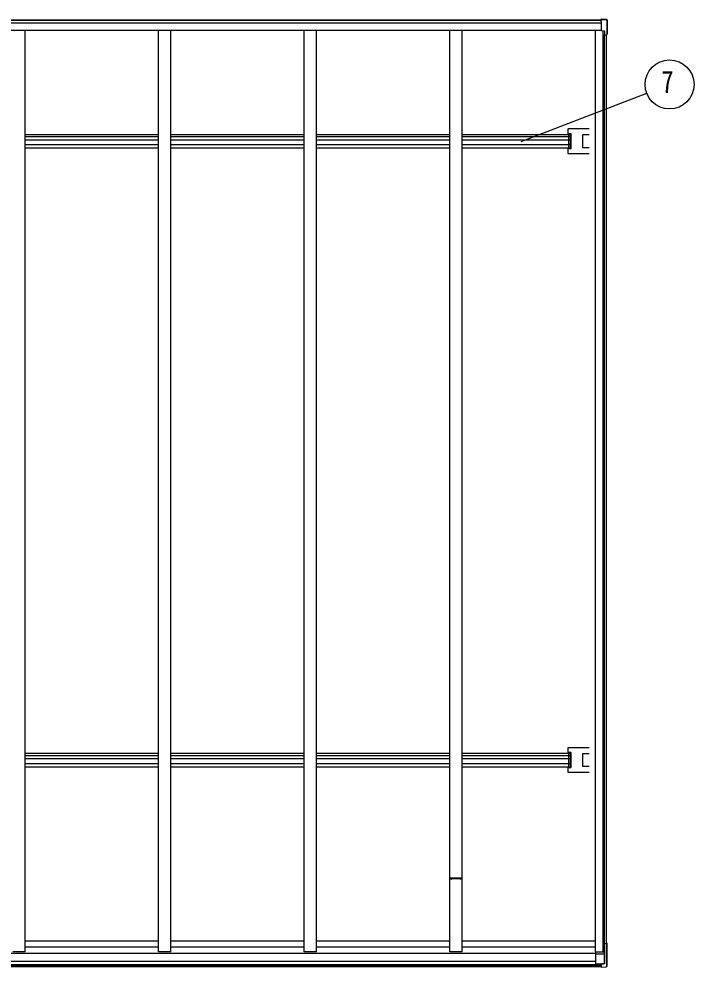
# Model space of a CAD drawing. Units: millimetres, scale not verified. Extents: x -14730 to 14718, y -10403 to 10400.
# Drawn here: x -8269 to -5489, y -1953 to 1949 of the extents above; entities that cross this region are included whole.
import ezdxf
from ezdxf.enums import TextEntityAlignment as Align

# ---------------------------------------------------------------- set-up
doc = ezdxf.new("R2010")
doc.units = ezdxf.units.MM
doc.header["$LTSCALE"] = 50
for name, color, linetype in [('0-5_YKK_13', 4, 'Continuous'), ('0-6_YKK_A1', 4, 'Continuous'), ('0-7_YKK_D', 6, 'Continuous')]:
    doc.layers.add(name, color=color, linetype=linetype)
doc.styles.add('ＭＳ ゴシック', font='')
doc.styles.get('ＭＳ ゴシック').set_extended_font_data('MS Gothic')

msp = doc.modelspace()

# ---------------------------------------------------------------- linework, layer by layer
at = {"layer": '0-5_YKK_13'}
for p, q in [((-5872.19, 1949.14), (-5853.14, 1948.1)), ((-5872.19, 1949.13), (-5872.19, 1948)), ((-5872.19, 1941.51), (-5872.19, 1948)), ((-5872.19, 1947.41), (-5853.49, 1946.46)), ((-5872.19, 1947.3), (-5872.19, 1947.41)), ((-5872.19, 1937.9), (-5872.19, 1947.3)), ((-5872.19, 1937.9), (-5872.19, 1936.26)), ((-5872.19, 1936.47), (-5872.19, 1936.26)), ((-5872.19, 1936.26), (-5872.19, 1901.48)), ((-5847.71, 1942.56), (-5847.71, 1885.09)), ((-5847.31, 1944.28), (-5847.31, 1886.42)), ((-5858.36, 1900.81), (-5858.36, 1890.63)), ((-6008.14, 1495.6), (-6008.14, 1475.49)), ((-5921.19, 1496.6), (-6007.14, 1496.6)), ((-6007.55, 1476.91), (-6006.52, 1475.88)), ((-5995.64, 1476.85), (-6006.56, 1476.85)), ((-5994.64, 1416.45), (-5994.64, 1475.85)), ((-5948.14, 1471.15), (-5948.14, 1421.15)), ((-5921.19, 1472.15), (-5947.14, 1472.15)), ((-6008.14, 1416.81), (-6008.14, 1396.7)), ((-6006.52, 1416.43), (-6007.55, 1415.39)), ((-6006.56, 1415.45), (-5995.64, 1415.45)), ((-5947.14, 1420.15), (-5921.19, 1420.15)), ((-6007.14, 1395.7), (-5921.19, 1395.7)), ((-6008.14, -1051.22), (-6008.14, -1071.33)), ((-5921.19, -1050.22), (-6007.14, -1050.22)), ((-6007.55, -1069.91), (-6006.52, -1070.94)), ((-5995.64, -1069.97), (-6006.56, -1069.97)), ((-5994.64, -1130.37), (-5994.64, -1070.97)), ((-5948.14, -1075.67), (-5948.14, -1125.67)), ((-5921.19, -1074.67), (-5947.14, -1074.67)), ((-6008.14, -1130.01), (-6008.14, -1150.12)), ((-6006.52, -1130.39), (-6007.55, -1131.42)), ((-6006.56, -1131.37), (-5995.64, -1131.37)), ((-5947.14, -1126.67), (-5921.19, -1126.67)), ((-6007.14, -1151.12), (-5921.19, -1151.12)), ((-5858.36, -1863.79), (-5858.36, -1939.69)), ((-5857.99, -1857.09), (-5858.21, -1856.98)), ((-5856.82, -1856.98), (-5858.21, -1856.98)), ((-5858.21, -1861.97), (-5858.21, -1856.98)), ((-5850.19, -1854.09), (-5849.13, -1854.21)), ((-5849.34, -1854.24), (-5850.19, -1854.26)), ((-5850.19, -1854.36), (-5848.36, -1854.34)), ((-5848.77, -1855.49), (-5850.19, -1855.47)), ((-5850.19, -1855.57), (-5849.62, -1855.58)), ((-5847.71, -1947.96), (-5847.71, -1855.58)), ((-5847.31, -1947.03), (-5847.31, -1854.25)), ((-5893.19, -1942.69), (-5893.19, -1890.46)), ((-5858.36, -1900.32), (-5893.19, -1900.29)), ((-5872.19, -1940.81), (-5893.19, -1941.01)), ((-5857.99, -1939.84), (-5872.19, -1940.64)), ((-5872.19, -1940.53), (-5869.19, -1940.36)), ((-5872.19, -1940.53), (-5872.19, -1940.64)), ((-5872.19, -1944.78), (-5872.19, -1940.64)), ((-5872.19, -1946.28), (-5872.19, -1944.78)), ((-5872.19, -1946.28), (-5872.19, -1952.77)), ((-5860.38, -1939.83), (-5869.19, -1940.29)), ((-5869.19, -1940.23), (-5869.19, -1940.29)), ((-5869.19, -1940.36), (-5869.19, -1940.29)), ((-5858.36, -1939.69), (-5858.24, -1939.74)), ((-5858.24, -1939.74), (-5857.99, -1939.84)), ((-5872.19, -1952.81), (-5853.49, -1951.83)), ((-5872.19, -1952.8), (-5872.19, -1952.77)), ((-5850.4, -1951.63), (-5850.39, -1951.63))]:
    msp.add_line(p, q, dxfattribs=at)
for points in [[(-5853.14, 1948.09), (-5851.55, 1947.99), (-5849.83, 1947.84), (-5849.82, 1947.84)], [(-5847.72, 1943.32), (-5847.71, 1942.78), (-5847.72, 1942.56)], [(-5847.32, 1945.05), (-5847.31, 1944.75), (-5847.31, 1944.28)], [(-5872.19, 1901.48), (-5857.99, 1900.79), (-5857.99, 1883.58), (-5856.87, 1883.58)], [(-5858.21, 1888.67), (-5858.21, 1883.68), (-5857.99, 1883.58)], [(-5847.79, 1885.06), (-5847.72, 1885.08), (-5847.71, 1885.09)], [(-6006.59, 1473.65), (-6006.59, 1473.94), (-6008.14, 1475.49)], [(-6006.46, 1474.88), (-6006.46, 1418.65), (-6006.46, 1417.43)], [(-6008.14, 1416.81), (-6006.59, 1418.37), (-6006.59, 1418.65)], [(-6006.59, -1073.17), (-6006.59, -1072.88), (-6008.14, -1071.33)], [(-6006.46, -1071.94), (-6006.46, -1128.17), (-6006.46, -1129.39)], [(-6008.14, -1130.01), (-6006.59, -1128.45), (-6006.59, -1128.17)], [(-5857.99, -1939.84), (-5857.99, -1857.09), (-5856.87, -1857.08)], [(-5847.48, -1854.2), (-5848.95, -1854.03), (-5850.19, -1853.88)], [(-5849.62, -1855.58), (-5849.56, -1855.58), (-5849.5, -1855.59), (-5849.46, -1855.59), (-5849.42, -1855.59), (-5849.39, -1855.6), (-5849.38, -1855.6), (-5849.38, -1855.61), (-5849.4, -1855.61)], [(-5849.13, -1854.21), (-5849.11, -1854.22), (-5849.09, -1854.22), (-5849.1, -1854.23), (-5849.12, -1854.23), (-5849.16, -1854.24), (-5849.21, -1854.24), (-5849.27, -1854.24), (-5849.34, -1854.24)], [(-5847.79, -1855.61), (-5847.72, -1855.59), (-5847.72, -1855.57), (-5847.77, -1855.55), (-5847.89, -1855.53), (-5848.05, -1855.52), (-5848.26, -1855.5), (-5848.5, -1855.49), (-5848.77, -1855.49)], [(-5848.36, -1854.34), (-5848.07, -1854.33), (-5847.81, -1854.32), (-5847.59, -1854.31), (-5847.43, -1854.29), (-5847.34, -1854.27), (-5847.31, -1854.25), (-5847.36, -1854.22), (-5847.48, -1854.2)], [(-5847.72, -1948.72), (-5847.71, -1948.18), (-5847.72, -1947.96)], [(-5847.32, -1947.79), (-5847.31, -1947.26), (-5847.31, -1947.03)], [(-5853.49, -1951.84), (-5851.8, -1951.74), (-5850.39, -1951.64)]]:
    msp.add_lwpolyline(points, dxfattribs=at)
for centre, radius, start, end in [((-5855.8, 1891.16), 55.36, 84.37516, 87.60396), ((-5850.6, 1943.36), 2.87, 359.10645, 85.65265), ((-5850.06, 1945.1), 2.73, 358.74923, 84.97823), ((-5856.7, 1895.13), 11.55, 269.15454, 276.55167), ((-5912.14, 2212.12), 333.33, 279.80348, 281.1309), ((-5847.67, 1887.36), 1.01, 267.70316, 290.83937), ((-5947.14, 1471.15), 1, 90, 180), ((-5947.14, 1421.15), 1, 180, 270), ((-5947.14, -1075.67), 1, 90, 180), ((-5947.14, -1125.67), 1, 180, 270), ((-5856.7, -1845.53), 11.55, 269.15454, 276.55167), ((-5913.68, -1527.71), 334.14, 279.79798, 281.09267), ((-5912.14, -1528.55), 333.33, 279.80348, 281.1309), ((-5850.59, -1948.77), 2.86, 274.00326, 0.96893), ((-5849.83, -1947.9), 2.51, 324.16004, 2.48225)]:
    msp.add_arc(centre, radius, start, end, dxfattribs=at)
for centre, major_axis, ratio, start_param, end_param in [((-6007.14, 1495.6), (-0.71, 0.71), 0.99628, 5.4996506, 7.06672), ((-6006.56, 1476.91), (1, 0), 0.061163, 3.2026792, 4.712389), ((-6006.52, 1474.88), (0, 1), 0.061163, 4.712389, 6.2220988), ((-5995.64, 1475.85), (0.71, 0.71), 0.99628, 5.4996506, 7.06672), ((-6006.56, 1415.39), (1, 0), 0.061163, 1.5707963, 3.0805061), ((-6006.52, 1417.43), (0, 1), 0.061163, 3.2026792, 4.712389), ((-5995.64, 1416.45), (0.71, -0.71), 0.99628, 5.4996506, 7.06672), ((-6007.14, 1396.7), (-0.71, -0.71), 0.99628, 5.4996506, 7.06672), ((-6007.14, -1051.22), (-0.71, 0.71), 0.99628, 5.4996506, 7.06672), ((-6006.56, -1069.91), (1, 0), 0.061163, 3.2026792, 4.712389), ((-6006.52, -1071.94), (0, 1), 0.061163, 4.712389, 6.2220988), ((-5995.64, -1070.97), (0.71, 0.71), 0.99628, 5.4996506, 7.06672), ((-6006.56, -1131.43), (1, 0), 0.061163, 1.5707963, 3.0805061), ((-6006.52, -1129.39), (0, 1), 0.061163, 3.2026792, 4.712389), ((-5995.64, -1130.37), (0.71, -0.71), 0.99628, 5.4996506, 7.06672), ((-6007.14, -1150.12), (-0.71, -0.71), 0.99628, 5.4996506, 7.06672), ((1540.04, -1540.79), (-8222.56, -430.03), 0.003344, 0.4483549, 0.4508203)]:
    msp.add_ellipse(centre, major_axis=major_axis, ratio=ratio, start_param=start_param, end_param=end_param, dxfattribs=at)
at = {"layer": '0-6_YKK_A1'}
for p, q in [((-11266.19, 1946.15), (-5872.19, 1946.15)), ((-11266.19, 1944.66), (-5872.19, 1944.66)), ((-11266.19, 1933.71), (-5872.19, 1933.71)), ((-11266.19, 1903.51), (-5872.19, 1903.51)), ((-8294.19, 1903.51), (-8244.19, 1903.51)), ((-8244.19, -1890.46), (-8244.19, 1903.51)), ((-7694.19, -1890.46), (-7694.19, 1903.51)), ((-7694.19, 1903.51), (-7644.19, 1903.51)), ((-7694.19, 1903.51), (-7644.19, 1903.51)), ((-7644.19, -1890.46), (-7644.19, 1903.51)), ((-7094.19, 1903.51), (-7044.19, 1903.51)), ((-7094.19, -1890.46), (-7094.19, 1903.51)), ((-7094.19, 1903.51), (-7044.19, 1903.51)), ((-7044.19, -1890.46), (-7044.19, 1903.51)), ((-6494.19, -1890.46), (-6494.19, 1903.51)), ((-6494.19, 1903.51), (-6444.19, 1903.51)), ((-6444.19, -1890.46), (-6444.19, 1903.51)), ((-5894.19, -1890.46), (-5894.19, 1903.51)), ((-5862.89, -1890.46), (-5862.89, 1900.84)), ((-5857.19, -1857.08), (-5857.19, 1883.58)), ((-5850.19, -1855.76), (-5850.19, 1884.6)), ((-8244.19, 1473.65), (-7694.19, 1473.65)), ((-8244.19, 1464.98), (-7694.19, 1464.98)), ((-8244.19, 1451.97), (-7694.19, 1451.97)), ((-7644.19, 1473.65), (-7094.19, 1473.65)), ((-7644.19, 1464.98), (-7094.19, 1464.98)), ((-7644.19, 1451.97), (-7094.19, 1451.97)), ((-7044.19, 1473.65), (-6494.19, 1473.65)), ((-7044.19, 1464.98), (-6494.19, 1464.98)), ((-7044.19, 1451.97), (-6494.19, 1451.97)), ((-6444.19, 1473.65), (-5997.69, 1473.65)), ((-6444.19, 1464.98), (-5997.69, 1464.98)), ((-6444.19, 1451.97), (-5997.69, 1451.97)), ((-8244.19, 1432.22), (-7694.19, 1432.22)), ((-8244.19, 1418.65), (-7694.19, 1418.65)), ((-7644.19, 1432.22), (-7094.19, 1432.22)), ((-7644.19, 1418.65), (-7094.19, 1418.65)), ((-7044.19, 1432.22), (-6494.19, 1432.22)), ((-7044.19, 1418.65), (-6494.19, 1418.65)), ((-6444.19, 1432.22), (-5997.69, 1432.22)), ((-8244.19, -1073.17), (-7694.19, -1073.17)), ((-8244.19, -1081.84), (-7694.19, -1081.84)), ((-7644.19, -1073.17), (-7094.19, -1073.17)), ((-7644.19, -1081.84), (-7094.19, -1081.84)), ((-7044.19, -1073.17), (-6494.19, -1073.17)), ((-7044.19, -1081.84), (-6494.19, -1081.84)), ((-6444.19, -1073.17), (-5997.69, -1073.17)), ((-6444.19, -1081.84), (-5997.69, -1081.84)), ((-8244.19, -1094.85), (-7694.19, -1094.85)), ((-8244.19, -1114.6), (-7694.19, -1114.6)), ((-8244.19, -1128.17), (-7694.19, -1128.17)), ((-7644.19, -1094.85), (-7094.19, -1094.85)), ((-7644.19, -1114.6), (-7094.19, -1114.6)), ((-7644.19, -1128.17), (-7094.19, -1128.17)), ((-7044.19, -1094.85), (-6494.19, -1094.85)), ((-7044.19, -1114.6), (-6494.19, -1114.6)), ((-7044.19, -1128.17), (-6494.19, -1128.17)), ((-6444.19, -1094.85), (-5997.69, -1094.85)), ((-6444.19, -1114.6), (-5997.69, -1114.6)), ((-6494.19, -1588.23), (-6494.19, -1590.24)), ((-6494.19, -1588.23), (-6494.19, -1590.24)), ((-6493.29, -1590.04), (-6493.29, -1588.44)), ((-6493.29, -1590.04), (-6493.29, -1588.44)), ((-6493.19, -1591.24), (-6492.24, -1591.24)), ((-6493.19, -1591.24), (-6492.24, -1591.24)), ((-6492.99, -1588.14), (-6488.39, -1588.14)), ((-6492.99, -1588.14), (-6488.39, -1588.14)), ((-6492.24, -1590.34), (-6492.99, -1590.34)), ((-6492.24, -1590.34), (-6492.99, -1590.34)), ((-6491.94, -1590.94), (-6491.94, -1590.64)), ((-6491.94, -1590.94), (-6491.94, -1590.64)), ((-6489.44, -1590.64), (-6489.44, -1590.94)), ((-6489.44, -1590.64), (-6489.44, -1590.94)), ((-6488.39, -1590.34), (-6489.14, -1590.34)), ((-6488.39, -1590.34), (-6489.14, -1590.34)), ((-6489.14, -1591.24), (-6488.19, -1591.24)), ((-6489.14, -1591.24), (-6488.19, -1591.24)), ((-6488.09, -1588.44), (-6488.09, -1590.04)), ((-6488.09, -1588.44), (-6488.09, -1590.04)), ((-6487.19, -1590.24), (-6487.19, -1588.54)), ((-6487.19, -1590.24), (-6487.19, -1588.54)), ((-6486.89, -1588.24), (-6475.09, -1588.24)), ((-6486.89, -1588.24), (-6475.09, -1588.24)), ((-6474.59, -1588.74), (-6474.59, -1590.29)), ((-6474.59, -1588.74), (-6474.59, -1590.29)), ((-6473.69, -1590.29), (-6473.69, -1588.54)), ((-6473.69, -1590.29), (-6473.69, -1588.54)), ((-6473.39, -1588.24), (-6464.99, -1588.24)), ((-6473.39, -1588.24), (-6464.99, -1588.24)), ((-6464.69, -1588.54), (-6464.69, -1590.29)), ((-6464.69, -1588.54), (-6464.69, -1590.29)), ((-6463.79, -1590.29), (-6463.79, -1588.74)), ((-6463.79, -1590.29), (-6463.79, -1588.74)), ((-6463.29, -1588.24), (-6451.49, -1588.24)), ((-6463.29, -1588.24), (-6451.49, -1588.24)), ((-6445.18, -1587.23), (-6459.15, -1587.04)), ((-6451.19, -1588.54), (-6451.19, -1590.24)), ((-6451.19, -1588.54), (-6451.19, -1590.24)), ((-6450.29, -1590.04), (-6450.29, -1588.44)), ((-6450.29, -1590.04), (-6450.29, -1588.44)), ((-6450.19, -1591.24), (-6449.24, -1591.24)), ((-6450.19, -1591.24), (-6449.24, -1591.24)), ((-6449.99, -1588.14), (-6445.39, -1588.14)), ((-6449.99, -1588.14), (-6445.39, -1588.14)), ((-6449.24, -1590.34), (-6449.99, -1590.34)), ((-6449.24, -1590.34), (-6449.99, -1590.34)), ((-6448.94, -1590.94), (-6448.94, -1590.64)), ((-6448.94, -1590.94), (-6448.94, -1590.64)), ((-6446.44, -1590.64), (-6446.44, -1590.94)), ((-6446.44, -1590.64), (-6446.44, -1590.94)), ((-6445.39, -1590.34), (-6446.14, -1590.34)), ((-6445.39, -1590.34), (-6446.14, -1590.34)), ((-6446.14, -1591.24), (-6445.19, -1591.24)), ((-6446.14, -1591.24), (-6445.19, -1591.24)), ((-6445.09, -1588.44), (-6445.09, -1590.04)), ((-6445.09, -1588.44), (-6445.09, -1590.04)), ((-6444.19, -1590.24), (-6444.19, -1588.23)), ((-6444.19, -1590.24), (-6444.19, -1588.23)), ((-8244.19, -1844.85), (-7694.19, -1844.85)), ((-8244.19, -1869.5), (-7694.19, -1869.5)), ((-7644.19, -1844.85), (-7094.19, -1844.85)), ((-7644.19, -1869.5), (-7094.19, -1869.5)), ((-7044.19, -1844.85), (-6494.19, -1844.85)), ((-7044.19, -1869.5), (-6494.19, -1869.5)), ((-6444.19, -1844.85), (-5894.19, -1844.85)), ((-6444.19, -1869.5), (-5894.19, -1869.5)), ((-11245.19, -1895.56), (-5893.19, -1895.56)), ((-8244.19, -1890.46), (-8294.19, -1890.46)), ((-7644.19, -1890.46), (-7694.19, -1890.46)), ((-7044.19, -1890.46), (-7094.19, -1890.46)), ((-6444.19, -1890.46), (-6494.19, -1890.46)), ((-5894.19, -1890.46), (-5858.36, -1890.46)), ((-11266.19, -1942.69), (-5872.19, -1942.69)), ((-11266.19, -1944.92), (-5872.19, -1944.92)), ((-11266.19, -1950.63), (-5872.19, -1950.63)), ((-11245.19, -1928.89), (-5893.19, -1928.89))]:
    msp.add_line(p, q, dxfattribs=at)
for points in [[(-6444.19, 1418.65), (-5997.69, 1418.65), (-5997.69, 1473.65)], [(-6444.19, -1128.17), (-5997.69, -1128.17), (-5997.69, -1073.17)], [(-6459.15, -1587.04), (-6479.22, -1587.04), (-6493.2, -1587.23)], [(-6445.18, -1587.23), (-6459.15, -1587.04), (-6479.22, -1587.04), (-6493.2, -1587.23)]]:
    msp.add_lwpolyline(points, dxfattribs=at)
for centre, radius, start, end in [((-6493.19, -1588.23), 1, 90.76383, 180), ((-6493.19, -1588.23), 1, 90.76383, 180), ((-6493.19, -1590.24), 1, 179.99977, 269.99977), ((-6493.19, -1590.24), 1, 179.99977, 269.99977), ((-6492.99, -1588.44), 0.3, 90, 180.00874), ((-6492.99, -1588.44), 0.3, 90, 180.00874), ((-6492.99, -1590.04), 0.3, 180.00874, 269.99709), ((-6492.99, -1590.04), 0.3, 180.00874, 269.99709), ((-6492.24, -1590.64), 0.3, 359.98454, 89.99911), ((-6492.24, -1590.64), 0.3, 359.98454, 89.99911), ((-6492.24, -1590.94), 0.3, 269.99708, 359.98543), ((-6492.24, -1590.94), 0.3, 269.99708, 359.98543), ((-6489.14, -1590.64), 0.3, 90.00291, 180.00291), ((-6489.14, -1590.64), 0.3, 90.00291, 180.00291), ((-6489.14, -1590.94), 0.3, 180.00291, 270), ((-6489.14, -1590.94), 0.3, 180.00291, 270), ((-6488.39, -1588.44), 0.3, 359.99709, 90), ((-6488.39, -1588.44), 0.3, 359.99709, 90), ((-6488.39, -1590.04), 0.3, 269.99709, 359.99709), ((-6488.39, -1590.04), 0.3, 269.99709, 359.99709), ((-6488.19, -1590.24), 1, 270, 0), ((-6488.19, -1590.24), 1, 270, 0), ((-6486.89, -1588.54), 0.3, 90, 180), ((-6486.89, -1588.54), 0.3, 90, 180), ((-6475.09, -1588.74), 0.5, 0, 90), ((-6475.09, -1588.74), 0.5, 0, 90), ((-6474.14, -1590.29), 0.45, 180, 0), ((-6474.14, -1590.29), 0.45, 180, 0), ((-6473.39, -1588.54), 0.3, 90, 180), ((-6473.39, -1588.54), 0.3, 90, 180), ((-6464.99, -1588.54), 0.3, 359.9976, 90.00051), ((-6464.99, -1588.54), 0.3, 359.9976, 90.00051), ((-6464.24, -1590.29), 0.45, 180, 0), ((-6464.24, -1590.29), 0.45, 180, 0), ((-6463.29, -1588.74), 0.5, 90, 180), ((-6463.29, -1588.74), 0.5, 90, 180), ((-6451.49, -1588.54), 0.3, 359.99709, 90), ((-6451.49, -1588.54), 0.3, 359.99709, 90), ((-6450.19, -1590.24), 1, 180, 270), ((-6450.19, -1590.24), 1, 180, 270), ((-6449.99, -1588.44), 0.3, 90, 180), ((-6449.99, -1588.44), 0.3, 90, 180), ((-6449.99, -1590.04), 0.3, 180, 269.99709), ((-6449.99, -1590.04), 0.3, 180, 269.99709), ((-6449.24, -1590.64), 0.3, 359.99854, 90.00146), ((-6449.24, -1590.64), 0.3, 359.99854, 90.00146), ((-6449.24, -1590.94), 0.3, 270, 0), ((-6449.24, -1590.94), 0.3, 270, 0), ((-6446.14, -1590.64), 0.3, 90.00291, 180.00291), ((-6446.14, -1590.64), 0.3, 90.00291, 180.00291), ((-6446.14, -1590.94), 0.3, 180.00291, 270), ((-6446.14, -1590.94), 0.3, 180.00291, 270), ((-6445.39, -1588.44), 0.3, 359.99709, 90), ((-6445.39, -1588.44), 0.3, 359.99709, 90), ((-6445.39, -1590.04), 0.3, 269.99709, 359.99709), ((-6445.39, -1590.04), 0.3, 269.99709, 359.99709), ((-6445.19, -1590.24), 1, 270, 0), ((-6445.19, -1590.24), 1, 270, 0), ((-6445.19, -1588.23), 1, 360, 89.23428), ((-6445.19, -1588.23), 1, 360, 89.23428)]:
    msp.add_arc(centre, radius, start, end, dxfattribs=at)
at = {"layer": '0-7_YKK_D'}
msp.add_line((-6201.45, 1445.33), (-5683.93, 1643.59), dxfattribs=at)
msp.add_circle((-5589.8, 1679.66), 100.8, dxfattribs=at)

# ---------------------------------------------------------------- texts
at = {"layer": '0-7_YKK_D', "style": 'ＭＳ ゴシック', "width": 0.8}
msp.add_text('7', height=92.38, dxfattribs=at).set_placement((-5623.4, 1616.66), align=Align.BOTTOM_LEFT)

doc.saveas('drawing.dxf')
